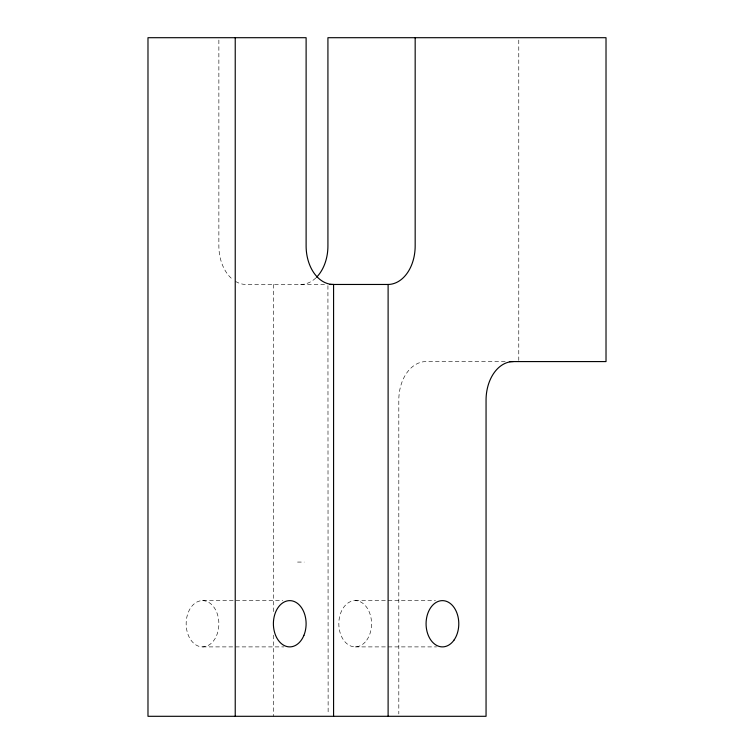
<?xml version="1.0" encoding="UTF-8"?>
<svg xmlns="http://www.w3.org/2000/svg" width="754" height="754" viewBox="0 0 754 754"><rect width="100%" height="100%" fill="white"/><g stroke="black" fill="none" stroke-linecap="round" stroke-linejoin="round"><path stroke-width="0.57" stroke-dasharray="3.77 2.83" d="M324.522 284.465L246.134 284.465A38.558 27.267 -90 0 1 234.296 280.639M505.18 361.581L426.076 361.581A38.558 27.267 90 0 0 398.809 400.138L398.809 713.953M297.538 562.069L304.201 562.069M202.515 600.627A23.138 16.362 -90 0 1 216.681 635.33A23.138 16.362 -90 0 1 188.349 635.33A23.138 16.362 -90 0 1 202.515 600.627L282.778 600.627M355.191 600.627L435.454 600.627M202.515 646.894L283.938 646.894M355.191 646.894L436.613 646.894M327.924 285.643L328.131 713.944M518.771 40.056L518.771 360.403M273.598 284.465L273.598 612.757M273.598 635.113L273.598 716.3M218.867 40.056L218.867 245.908A38.558 27.267 -90 0 0 232.505 279.3M315.803 277.972A38.558 27.267 -90 0 1 300.658 284.465M366.755 640.118A23.138 16.362 -90 0 0 359.422 601.419A23.138 16.362 -90 0 0 339.385 629.75A23.138 16.362 -90 0 0 366.755 640.118"/><path stroke-width="1.13" d="M330.054 284.465L388.112 284.465A38.558 27.267 -90 0 0 415.171 245.908L415.171 37.7M509.384 361.581L606.018 361.581L606.018 37.7L327.924 37.7L327.924 245.908A38.558 27.267 -90 0 1 316.539 277.255M388.112 284.465L388.112 716.3M333.579 716.3L333.579 284.465A38.558 27.267 -90 0 1 306.115 245.908L306.115 37.7L147.982 37.7L147.982 716.3L486.057 716.3L486.057 400.138A38.558 27.267 90 0 1 513.323 361.581M235.229 37.7L235.229 716.3M303.919 635.33A23.138 16.362 -90 0 0 289.753 600.627A23.138 16.362 -90 0 0 275.587 635.33A23.138 16.362 -90 0 0 303.919 635.33M454.002 640.118A23.138 16.362 -90 0 0 446.67 601.419A23.138 16.362 -90 0 0 426.632 629.75A23.138 16.362 -90 0 0 454.002 640.118"/></g></svg>
